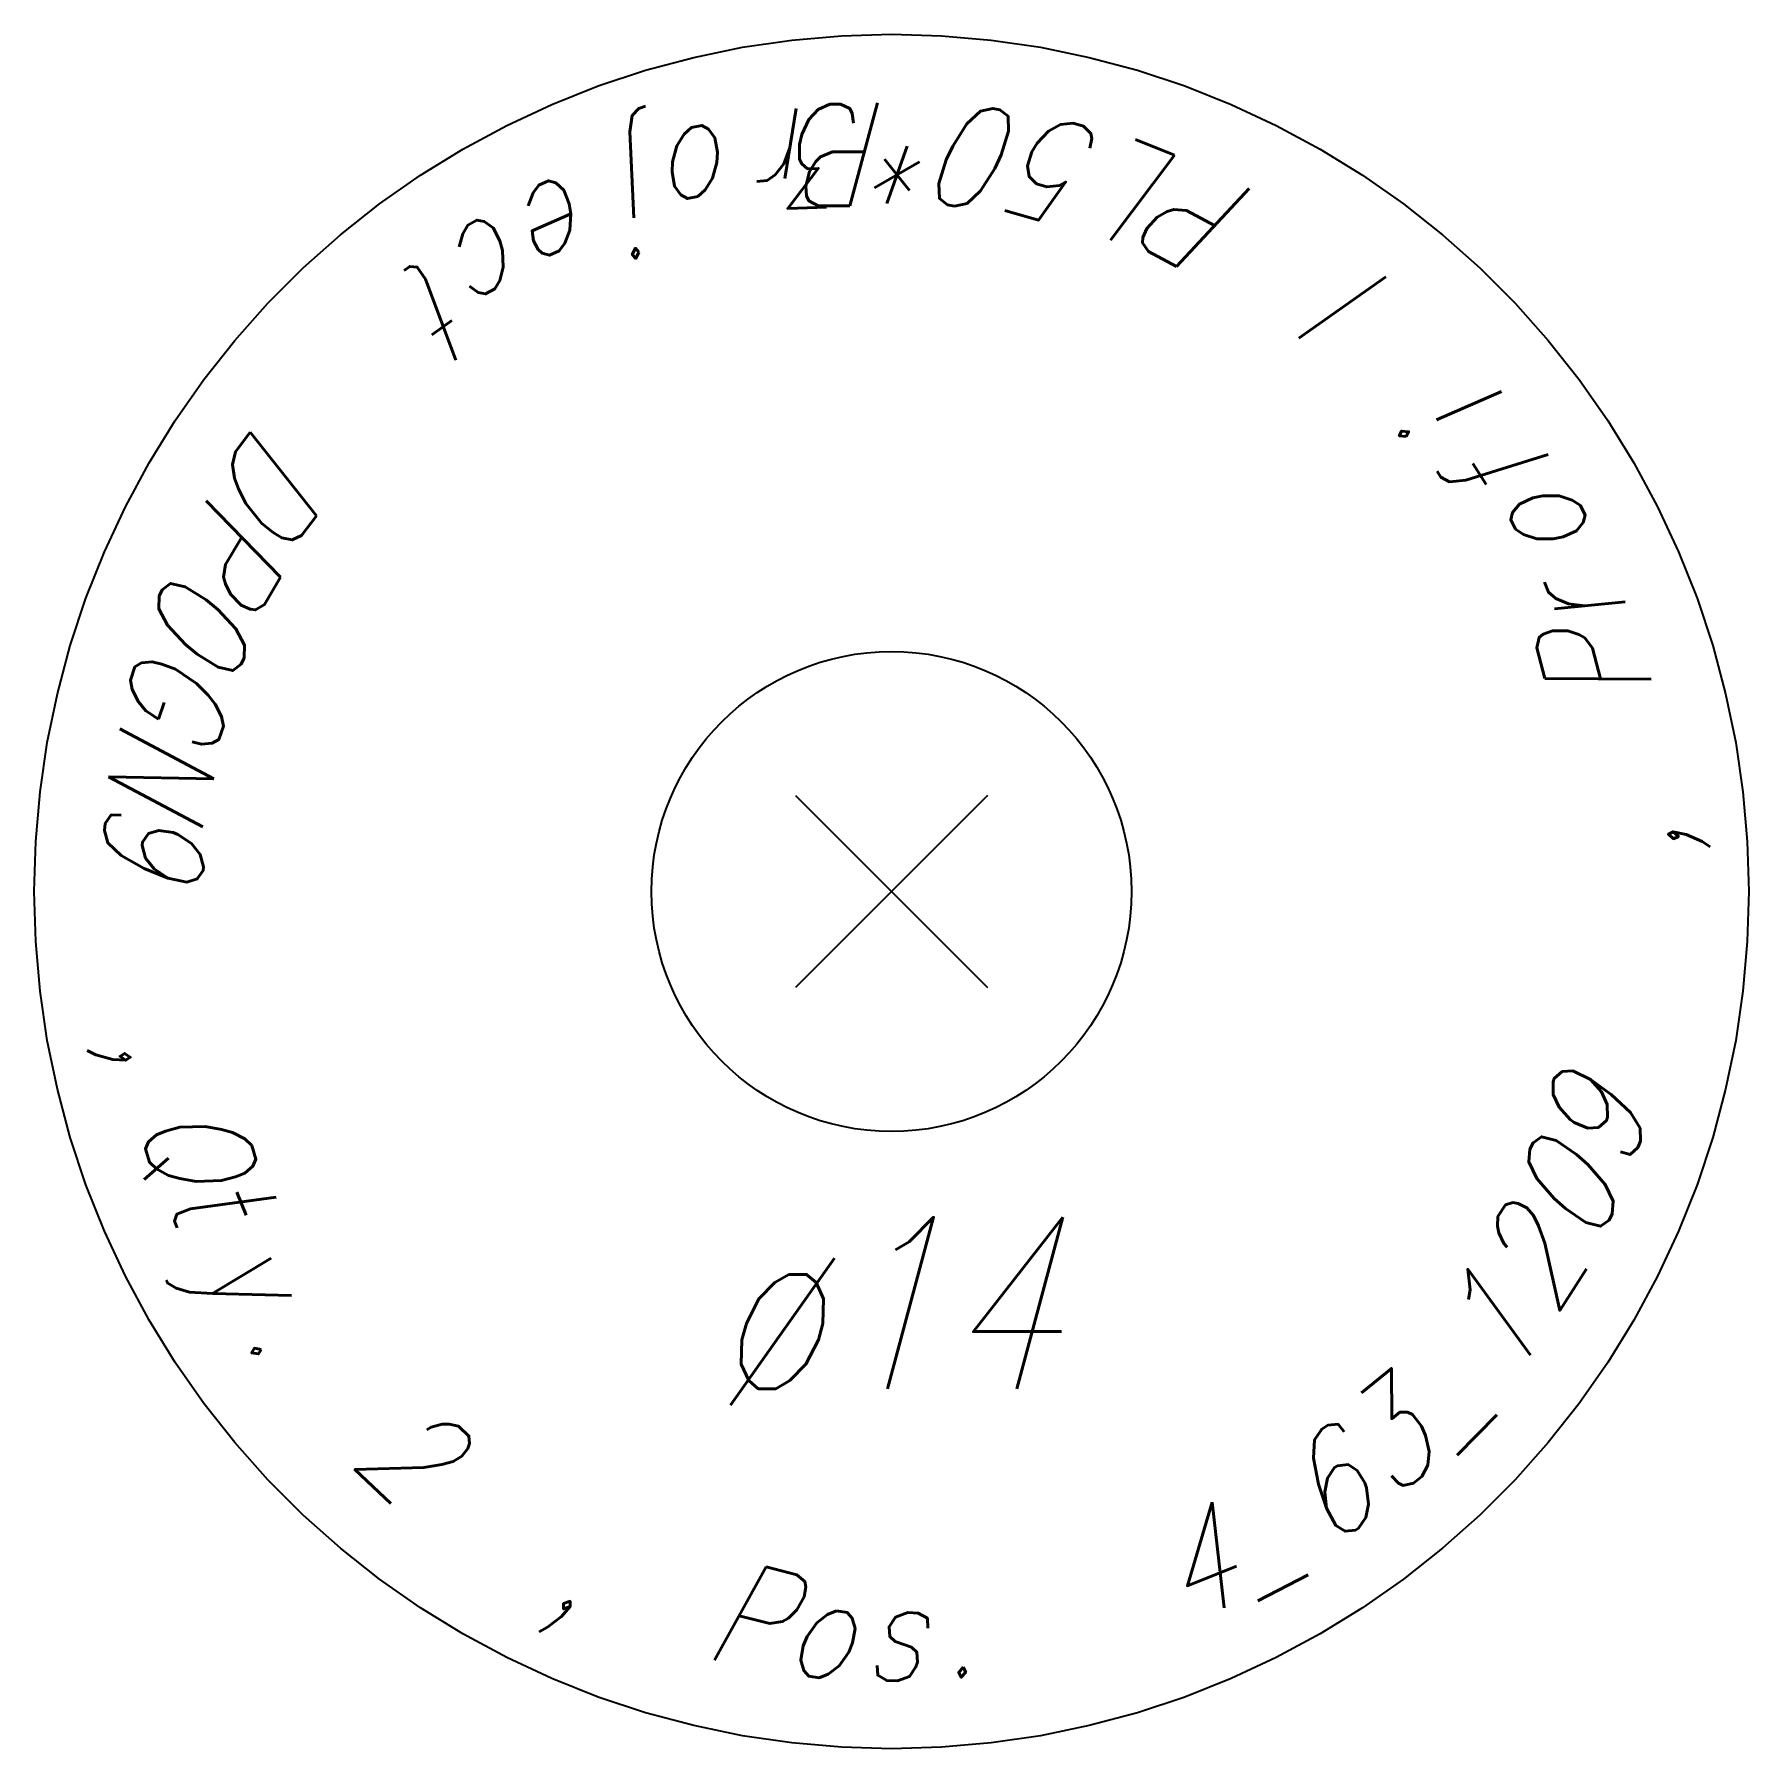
# Model space of a CAD drawing. Extents: x 0 to 50, y -25 to 25.
import ezdxf

# ---------------------------------------------------------------- set-up
doc = ezdxf.new("R2010")
doc.units = 0
doc.header["$LTSCALE"] = 10
for name, color, linetype in [('BEZ_SCHRAUBEN', 7, 'CONTINUOUS'), ('SCHRAUBEN', 7, 'CONTINUOUS'), ('TEILE', 7, 'CONTINUOUS'), ('UNTERSCHRIFT', 7, 'CONTINUOUS')]:
    doc.layers.add(name, color=color, linetype=linetype)
doc.styles.get("Standard").update_dxf_attribs({"font": 'ROMANS'})

msp = doc.modelspace()

# ---------------------------------------------------------------- linework, layer by layer
at = {"layer": 'SCHRAUBEN', "color": 6}
for p, q in [((27.799999, 2.8), (22.200001, -2.8)), ((22.200001, 2.8), (27.799999, -2.8))]:
    msp.add_line(p, q, dxfattribs=at)
at = {"layer": 'SCHRAUBEN', "color": 2}
msp.add_circle((25, 0), 7, dxfattribs=at)
at = {"layer": 'TEILE', "color": 2}
for p, q in [((23.546141, 24.957691), (24.99976, 25)), ((24.99976, 25), (25, 25)), ((25, 25), (26.453611, 24.957705)), ((19.234373, 24.326067), (20.658562, 24.620153)), ((20.658562, 24.620153), (22.097439, 24.830933)), ((22.097439, 24.830933), (23.546141, 24.957691)), ((26.453611, 24.957705), (27.902309, 24.830961)), ((27.902309, 24.830961), (29.341187, 24.620197)), ((29.341187, 24.620197), (30.765377, 24.326126)), ((17.829695, 23.949671), (19.234373, 24.326067)), ((30.765377, 24.326126), (32.170059, 23.949745)), ((16.449278, 23.492237), (17.829695, 23.949671)), ((32.170059, 23.949745), (33.550476, 23.492327)), ((15.097792, 22.955311), (16.449278, 23.492237)), ((33.550476, 23.492327), (34.901962, 22.955416)), ((13.779812, 22.34071), (15.097792, 22.955311)), ((34.901962, 22.955416), (36.219944, 22.340834)), ((12.499796, 21.650517), (13.779812, 22.34071)), ((36.219944, 22.340834), (37.499966, 21.650658)), ((11.262077, 20.887066), (12.499796, 21.650517)), ((37.499966, 21.650658), (38.737686, 20.887222)), ((10.070844, 20.052938), (11.262077, 20.887066)), ((38.737686, 20.887222), (39.928925, 20.05311)), ((8.930125, 19.150957), (10.070844, 20.052938)), ((39.928925, 20.05311), (41.069645, 19.151146)), ((7.843783, 18.184175), (8.930125, 19.150957)), ((41.069645, 19.151146), (42.155994, 18.184381)), ((6.815491, 17.155865), (7.843783, 18.184175)), ((42.155994, 18.184381), (43.184299, 17.156088)), ((5.848731, 16.069502), (6.815491, 17.155865)), ((43.184299, 17.156088), (44.15107, 16.069742)), ((4.946773, 14.928766), (5.848731, 16.069502)), ((44.15107, 16.069742), (45.05304, 14.929023)), ((4.112668, 13.737516), (4.946773, 14.928766)), ((45.05304, 14.929023), (45.887154, 13.737788)), ((3.34924, 12.499783), (4.112668, 13.737516)), ((45.887154, 13.737788), (46.650597, 12.500071)), ((46.650597, 12.500071), (47.340778, 11.220056)), ((2.659071, 11.219754), (3.34924, 12.499783)), ((2.044497, 9.901761), (2.659071, 11.219754)), ((47.340778, 11.220056), (47.955364, 9.902076)), ((1.507597, 8.550263), (2.044497, 9.901761)), ((47.955364, 9.902076), (48.492283, 8.550591)), ((1.050188, 7.169834), (1.507597, 8.550263)), ((48.492283, 8.550591), (48.949707, 7.170175)), ((0.673818, 5.765145), (1.050188, 7.169834)), ((48.949707, 7.170175), (49.326099, 5.765496)), ((0.379761, 4.340948), (0.673818, 5.765145)), ((49.326099, 5.765496), (49.620174, 4.34131)), ((0.169011, 2.902062), (0.379761, 4.340948)), ((49.620174, 4.34131), (49.830948, 2.902433)), ((0.042281, 1.453357), (0.169011, 2.902062)), ((49.830948, 2.902433), (49.957695, 1.453736)), ((0, -0.000266), (0.042281, 1.453357)), ((49.957695, 1.453736), (50, 0.000119)), ((50, 0.000119), (49.95771, -1.453497)), ((0.042312, -1.453888), (0, -0.000266)), ((0.169072, -2.90259), (0.042312, -1.453888)), ((49.95771, -1.453497), (49.830975, -2.902196)), ((0.379853, -4.341471), (0.169072, -2.90259)), ((49.830975, -2.902196), (49.620216, -4.341074)), ((0.673941, -5.765662), (0.379853, -4.341471)), ((49.620216, -4.341074), (49.326153, -5.765264)), ((1.050341, -7.170343), (0.673941, -5.765662)), ((49.326153, -5.765264), (48.94978, -7.169946)), ((1.507779, -8.550763), (1.050341, -7.170343)), ((48.94978, -7.169946), (48.492363, -8.550367)), ((2.044707, -9.902249), (1.507779, -8.550763)), ((48.492363, -8.550367), (47.95546, -9.901857)), ((2.659309, -11.220228), (2.044707, -9.902249)), ((47.95546, -9.901857), (47.340885, -11.219843)), ((3.349506, -12.500243), (2.659309, -11.220228)), ((47.340885, -11.219843), (46.650715, -12.499863)), ((46.650715, -12.499863), (45.887283, -13.737589)), ((4.11296, -13.737961), (3.349506, -12.500243)), ((4.94709, -14.929193), (4.11296, -13.737961)), ((45.887283, -13.737589), (45.053177, -14.928831)), ((5.849073, -16.06991), (4.94709, -14.929193)), ((45.053177, -14.928831), (44.151222, -16.069561)), ((6.815857, -17.15625), (5.849073, -16.06991)), ((44.151222, -16.069561), (43.184464, -17.155914)), ((7.84417, -18.18454), (6.815857, -17.15625)), ((43.184464, -17.155914), (42.156174, -18.184219)), ((8.930529, -19.151295), (7.84417, -18.18454)), ((42.156174, -18.184219), (41.069832, -19.150993)), ((10.07126, -20.053249), (8.930529, -19.151295)), ((41.069832, -19.150993), (39.929115, -20.052967)), ((11.262507, -20.887346), (10.07126, -20.053249)), ((39.929115, -20.052967), (38.737885, -20.887089)), ((12.500237, -21.650772), (11.262507, -20.887346)), ((38.737885, -20.887089), (37.500168, -21.650536)), ((13.78026, -22.340937), (12.500237, -21.650772)), ((37.500168, -21.650536), (36.220161, -22.340727)), ((15.098248, -22.955509), (13.78026, -22.340937)), ((36.220161, -22.340727), (34.902184, -22.955322)), ((16.449741, -23.492405), (15.098248, -22.955509)), ((34.902184, -22.955322), (33.550697, -23.492243)), ((17.830164, -23.949812), (16.449741, -23.492405)), ((33.550697, -23.492243), (32.170284, -23.949677)), ((19.234848, -24.32618), (17.830164, -23.949812)), ((32.170284, -23.949677), (30.765608, -24.326073)), ((20.659039, -24.620237), (19.234848, -24.32618)), ((30.765608, -24.326073), (29.341423, -24.620155)), ((22.097919, -24.830988), (20.659039, -24.620237)), ((23.546618, -24.957716), (22.097919, -24.830988)), ((25.000233, -25), (23.546618, -24.957716)), ((26.45385, -24.957691), (25.000233, -25)), ((27.902548, -24.830933), (26.45385, -24.957691)), ((29.341423, -24.620155), (27.902548, -24.830933))]:
    msp.add_line(p, q, dxfattribs=at)

# ---------------------------------------------------------------- texts
at = {"layer": 'BEZ_SCHRAUBEN', "color": 2, "oblique": 15, "width": 0.8}
msp.add_text(' ø14', height=5, dxfattribs=at).set_placement((17, -14.5))
at = {"layer": 'UNTERSCHRIFT', "color": 2, "oblique": 15, "width": 0.8}
for s, rotation, p in [('P', 179.999969, (25, 23)), ('j', -162.213455, (17.97414, 21.900623)), ('r', -174.071167, (22.624249, 22.87697)), ('3', -178.340225, (24.333771, 22.990349)), ('0', 169.802109, (29.072083, 22.636654)), ('o', -168.142319, (20.273914, 22.509201)), ('5', 163.873276, (31.388519, 22.094952)), ('*', 175.730942, (26.712084, 22.93619)), ('L', 157.944382, (33.636608, 21.316872)), ('e', -156.284607, (15.74953, 21.057749)), ('P', 152.015549, (35.792301, 20.310741)), ('c', -150.355743, (13.623882, 19.989595)), ('t', -144.426895, (11.619941, 18.707592)), ('l', 140.157852, (39.735489, 17.659708)), ('i', 128.300156, (43.049797, 14.254993)), ('D', -126.64035, (6.544852, 13.72616)), ('f', 122.371292, (44.425694, 12.314319)), ('o', 116.442474, (45.593773, 10.241901)), ('P', -120.71151, (5.225748, 11.746444)), ('r', 110.513618, (46.541534, 8.059917)), ('0', -114.782661, (4.118192, 9.641062)), ('P', 104.584763, (47.258842, 5.791707)), ('G', -108.853798, (3.234032, 7.432538)), ('N', -102.924965, (2.582728, 5.1445)), ('9', -96.996101, (2.171247, 2.801426)), (',', 92.727066, (47.973953, 1.094331)), (',', -79.209541, (2.406678, -4.306019)), ('9', 69.01165, (46.474037, -8.238062)), ('Q', -73.280708, (2.972315, -6.616726)), ('0', 63.082825, (45.508232, -10.412122)), ('t', -67.351845, (3.773607, -8.856647)), ('2', 57.15395, (44.323029, -12.474792)), ('y', -61.423019, (4.801981, -11.001818)), ('1', 51.22514, (42.931107, -14.404005)), ('.', -55.494156, (6.046437, -13.02929)), ('3', 39.367435, (39.588715, -17.781153)), ('_', 45.296261, (41.347355, -16.179121)), ('2', -43.636463, (9.128169, -16.645868)), ('6', 33.43858, (37.674004, -19.192959)), ('4', 21.580877, (33.459747, -21.387674)), ('P', -13.992201, (19.43885, -22.317562)), ('_', 27.509739, (35.623703, -20.399435)), (',', -25.849907, (14.971668, -20.698612)), ('o', -8.063374, (21.773853, -22.772615)), ('s', -2.134518, (24.143372, -22.984043)), ('.', 3.79432, (26.522053, -22.949581))]:
    msp.add_text(s, height=3, rotation=rotation, dxfattribs=at).set_placement(p)

doc.saveas('drawing.dxf')
